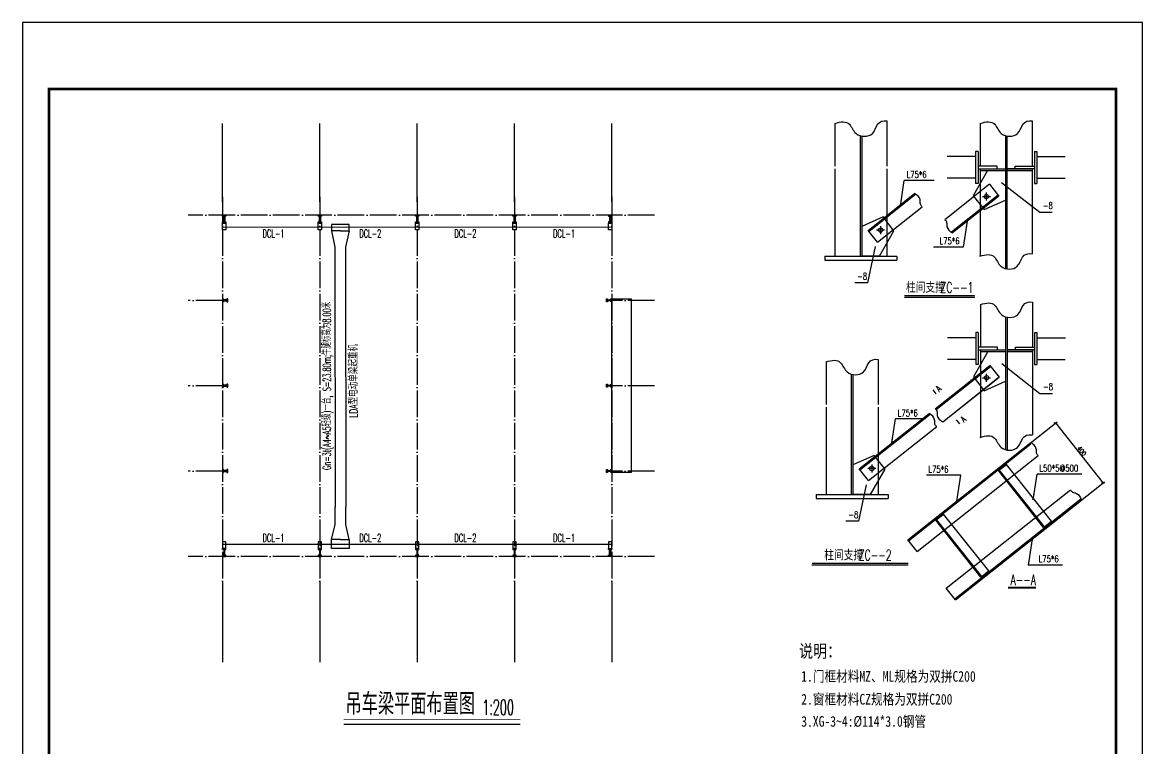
# Model space of a CAD drawing. Extents: x 40002367 to 40460080, y 192184 to 372766.
# Drawn here: x 40278021 to 40362021, y 318295 to 372766 of the extents above; entities that cross this region are included whole.
import ezdxf

# ---------------------------------------------------------------- set-up
doc = ezdxf.new("R2010")
doc.units = 0
doc.header["$LTSCALE"] = 1000
doc.header["$MEASUREMENT"] = 0
doc.linetypes.add('ACAD_ISO04W100', pattern=[30.5, 24, -3, 0.5, -3])
doc.linetypes.add('DOTE', pattern=[2.42, 2, -0.2, 0.02, -0.2])
doc.layers.get('0').update_dxf_attribs({"linetype": 'CONTINUOUS'})
doc.layers.get('DEFPOINTS').update_dxf_attribs({"linetype": 'CONTINUOUS'})
for name, color, linetype in [('AXIS', 3, 'CONTINUOUS'), ('DIM_TEXT', 3, 'CONTINUOUS'), ('DOTE', 1, 'ACAD_ISO04W100'), ('PUB_TEXT', 7, 'CONTINUOUS'), ('PUB_TITLE', 4, 'CONTINUOUS'), ('标注', 4, 'CONTINUOUS'), ('标注、文字', 3, 'CONTINUOUS')]:
    doc.layers.add(name, color=color, linetype=linetype)
doc.layers.add('PUB_WINDW', color=7, linetype='CONTINUOUS', plot=False)
doc.styles.add('-宋体', font='', dxfattribs={"width": 0.8})
doc.styles.add('_HZTXT', font='txt.shx', dxfattribs={"width": 0.8, "bigfont": 'hztxt.shx'})
doc.styles.add('_SIMPLEX', font='SIMPLEX', dxfattribs={"width": 0.8})
doc.styles.add('_TXT', font='SIMPLEX.shx', dxfattribs={"width": 0.6})
doc.styles.add('中文', font='', dxfattribs={"width": 0.8, "height": 1000})
doc.styles.add('标注', font='romans.shx', dxfattribs={"width": 0.8, "height": 450, "bigfont": 'hztxt.shx'})
doc.styles.get('-宋体').set_extended_font_data('SimSun')
doc.styles.get('中文').set_extended_font_data('SimSun')
doc.dimstyles.new('ISO-25', dxfattribs={"dimtxt": 2.5, "dimasz": 200, "dimexe": 1.25, "dimexo": 0.625, "dimgap": 100, "dimtad": 1, "dimdec": 0, "dimdsep": 32, "dimtxsty": '标注', "dimcen": 2.5, "dimadec": 0, "dimazin": 0, "dimtfac": 1, "dimtdec": 0, "dimtmove": 2, "dimatfit": 3, "dimfxl": 0, "dimarcsym": 0})

# ---------------------------------------------------------------- blocks, each defined once
blk = doc.blocks.new('_ARROW')
blk.add_solid([(0, 0), (-1, 0.1), (-1, -0.1)])
blk = doc.blocks.new('A$C59B03F19')
for p, q in [((1000, 17373), (1000, 13118)), ((6200, 17631), (6200, 13118)), ((15525, 17373), (15525, 13118)), ((20725, 17631), (20725, 13118)), ((3520, 16150), (3520, 4106)), ((3680, 16111), (3680, 4106)), ((18045, 16150), (18045, 2865)), ((18205, 16111), (18205, 2829)), ((15069, 14578), (15069, 11378)), ((15309, 14578), (15069, 14578)), ((15309, 14578), (15309, 11378)), ((20941, 14578), (20941, 11378)), ((20941, 14578), (21181, 14578)), ((21181, 14578), (21181, 11378)), ((15069, 14058), (12222, 14058)), ((21181, 14058), (24027, 14058)), ((1000, 12838), (1000, 4106)), ((6200, 12838), (6200, 4106)), ((16271, 12678), (14823, 10143)), ((17228, 13118), (15309, 13118)), ((15311, 12838), (18045, 12838)), ((15525, 12838), (15525, 4106)), ((15525, 12678), (18045, 12678)), ((17228, 12838), (17228, 13118)), ((20938, 12838), (18205, 12838)), ((18205, 12838), (20725, 12838)), ((18205, 12678), (20725, 12678)), ((19021, 13118), (20941, 13118)), ((19021, 12838), (19021, 13118)), ((20725, 12838), (20725, 4349)), ((16467, 11288), (11999, 7735)), ((15069, 11898), (12236, 11898)), ((15309, 11378), (15069, 11378)), ((16467, 11288), (17401, 10109)), ((20941, 11378), (21181, 11378)), ((21181, 11898), (24014, 11898)), ((4313, 6676), (8963, 10360)), ((4387, 6581), (9072, 10293)), ((17331, 10198), (12652, 6492)), ((17398, 10113), (12761, 6425)), ((14823, 10143), (15913, 8766)), ((16152, 9661), (16152, 10461)), ((5244, 5500), (9726, 9050)), ((15752, 10061), (16552, 10061)), ((15913, 8766), (18045, 9707)), ((5811, 8019), (3680, 7078)), ((6902, 6642), (5811, 8019)), ((3680, 7078), (3680, 4106)), ((5569, 7114), (5569, 6314)), ((5244, 5500), (4313, 6676)), ((5969, 6714), (5169, 6714)), ((5454, 4106), (6902, 6642)), ((0, 4106), (7200, 4106)), ((0, 4106), (0, 3706)), ((0, 3706), (7200, 3706)), ((5454, 4106), (3680, 4106)), ((7200, 4106), (7200, 3706))]:
    blk.add_line(p, q)
for centre in [(16152, 10061), (5569, 6714)]:
    blk.add_circle(centre, 220)
for points, knots in [([(1000, 17373), (1599, 17573), (2495, 17671), (2994, 16007), (4866, 15978), (5204, 17523), (5805, 17680), (6200, 17631)], [45.9035933, 45.9035933, 45.9035933, 45.9035933, 126.9790862, 183.8703259, 265.4970924, 318.8111242, 381.0652945, 381.0652945, 381.0652945, 381.0652945]), ([(15525, 17373), (16124, 17573), (17019, 17671), (17519, 16007), (19391, 15978), (19729, 17523), (20330, 17680), (20725, 17631)], [45.9035933, 45.9035933, 45.9035933, 45.9035933, 126.9790862, 183.8703259, 265.4970924, 318.8111242, 381.0652945, 381.0652945, 381.0652945, 381.0652945]), ([(9726, 9050), (9639, 9112), (9505, 9290), (9580, 9920), (9238, 10200), (8963, 10360)], [50.9600392, 50.9600392, 50.9600392, 50.9600392, 69.2753747, 91.0482745, 134.0936971, 134.0936971, 134.0936971, 134.0936971]), ([(11999, 7735), (12086, 7673), (12220, 7495), (12144, 6865), (12486, 6585), (12761, 6425)], [50.9600392, 50.9600392, 50.9600392, 50.9600392, 69.2753747, 91.0482745, 134.0936971, 134.0936971, 134.0936971, 134.0936971]), ([(15494, 4096), (16093, 4297), (16989, 4395), (17488, 2730), (19360, 2701), (19694, 4226), (20273, 4396), (20725, 4349)], [45.9035933, 45.9035933, 45.9035933, 45.9035933, 126.9790862, 183.8703259, 265.4970924, 318.8111242, 378.5406113, 378.5406113, 378.5406113, 378.5406113])]:
    blk.add_open_spline(points, degree=3, knots=knots)
at = {"layer": 'PUB_TEXT'}
for p, q in [((7552, 9089), (7942, 11673)), ((10930, 11673), (7942, 11673)), ((17657, 11476), (21480, 8499)), ((21480, 8499), (22740, 8499)), ((14224, 7588), (13835, 5004)), ((5023, 5069), (4246, 1445)), ((13835, 5004), (10847, 5004)), ((4246, 1445), (2986, 1445))]:
    blk.add_line(p, q, dxfattribs=at)
at = {"layer": 'PUB_WINDW'}
for p, q in [((7949, 167), (14958, 167)), ((7949, 0), (15003, 0))]:
    blk.add_line(p, q, dxfattribs=at)
at = {"layer": 'PUB_TEXT', "xscale": 599.9999999999999, "yscale": 599.9999999999999, "zscale": 599.9999999999999}
for p, rotation in [((17657, 11476), 142.0898516232946), ((7552, 9089), 261.4229270669704), ((14224, 7588), 81.4229270669703), ((5023, 5069), 77.89170989418565)]:
    blk.add_blockref('_ARROW', p, dxfattribs=dict(at, rotation=rotation))
at = {"layer": 'PUB_TEXT'}
for s, height, style, width, p in [('L75*6', 672, '_TXT', 0.75, (8165, 11925)), ('-8', 672, '_TXT', 0.75, (21794, 8825)), ('L75*6', 672, '_TXT', 0.75, (11460, 5288)), ('-8', 672, '_TXT', 0.75, (3231, 1752)), ('柱间支撑', 1056, '_HZTXT', 0.8, (8109, 446)), ('ZC--1', 1056, '_TXT', 0.64, (11565, 446))]:
    blk.add_text(s, height=height, dxfattribs=dict(at, style=style, width=width)).set_placement(p)
blk = doc.blocks.new('_ArchTick')
at = {"color": 0, "linetype": 'ByBlock', "const_width": 0.4}
blk.add_lwpolyline([(-0.5, -0.5), (0.5, 0.5)], dxfattribs=at)
blk = doc.blocks.new('*D98')
at = {"layer": 'DEFPOINTS', "color": 0, "transparency": 16777216}
for p in [(29639, 13571), (16829, 13203), (21589, 7194)]:
    blk.add_point(p, dxfattribs=at)
at = {"layer": '标注', "color": 0, "lineweight": -2, "transparency": 16777216}
for p, q in [((16985, 13327), (25035, 19705)), ((24878, 19580), (29639, 13571)), ((21746, 7318), (29795, 13695))]:
    blk.add_line(p, q, dxfattribs=at)
at = {"layer": '标注', "color": 0, "lineweight": -2, "transparency": 16777216, "xscale": 250, "yscale": 250, "zscale": 250}
for p, rotation in [((24878, 19580), 128.3880387202953), ((29639, 13571), 308.3880387202952)]:
    blk.add_blockref('_ArchTick', p, dxfattribs=dict(at, rotation=rotation))
at = {"layer": '标注', "color": 0, "transparency": 16777216, "insert": (27513, 16778), "char_height": 450, "attachment_point": 5, "rotation": 308.38804, "style": '标注'}
blk.add_mtext('400', dxfattribs=at)
blk = doc.blocks.new('A$C6B4403C0')
for p, q in [((17372, 31411.3), (17372, 27156.9)), ((22572, 31669.3), (22572, 27156.9)), ((19892, 30189), (19892, 16903.2)), ((20052, 30149.5), (20052, 16867.5)), ((16915.9, 28096.9), (14069.4, 28096.9)), ((17155.9, 28616.9), (16915.9, 28616.9)), ((16915.9, 28616.9), (16915.9, 25416.9)), ((17155.9, 28616.9), (17155.9, 25416.9)), ((22788, 28616.9), (23028, 28616.9)), ((22788, 28616.9), (22788, 25416.9)), ((23028, 28616.9), (23028, 25416.9)), ((23028, 28096.9), (25874.5, 28096.9)), ((19075.3, 27156.9), (17155.9, 27156.9)), ((19075.3, 26876.9), (19075.3, 27156.9)), ((20868.6, 26876.9), (20868.6, 27156.9)), ((20868.6, 27156.9), (22788, 27156.9)), ((7145.1, 25938.4), (7145.1, 21426)), ((16915.9, 25936.9), (14082.9, 25936.9)), ((18118, 26716.9), (16669.9, 24181.4)), ((17158.6, 26876.9), (19892, 26876.9)), ((17372, 26876.9), (17372, 18145)), ((17372, 26716.9), (19892, 26716.9)), ((20052, 26876.9), (22572, 26876.9)), ((22785.3, 26876.9), (20052, 26876.9)), ((20052, 26716.9), (22572, 26716.9)), ((22572, 26876.9), (22572, 18387.5)), ((23028, 25936.9), (25861, 25936.9)), ((1945.1, 25680.3), (1945.1, 21426)), ((12856.7, 21003.3), (18314, 25326.8)), ((12946.3, 20921.2), (18388.5, 25232.8)), ((17155.9, 25416.9), (16915.9, 25416.9)), ((18314, 25326.8), (19248.6, 24147.2)), ((22788, 25416.9), (23028, 25416.9)), ((4465.1, 24458), (4465.1, 12414)), ((4625.1, 24418.5), (4625.1, 12414)), ((13618.8, 19693.3), (19245.5, 24151.1)), ((19245.5, 24151.1), (14608.5, 20463.3)), ((16669.9, 24181.4), (17760.5, 22804.8)), ((17599, 24100), (18399, 24100)), ((17760.5, 22804.8), (19892, 23745.8)), ((17999, 23700), (17999, 24500)), ((12613.3, 22883.3), (12923.6, 22493.2)), ((1945.1, 21146), (1945.1, 12414)), ((5257.8, 14983.1), (12245.9, 20519.3)), ((5332.4, 14889), (12354.7, 20452.5)), ((7145.1, 21146), (7145.1, 12414)), ((6189.3, 13807.3), (13007.9, 19209.4)), ((15320.5, 19479.3), (14994.7, 19888.9)), ((10117.5, 7886.4), (22403.7, 17620.2)), ((10192, 7792.4), (22432.1, 17489.6)), ((6756.5, 16326.2), (4625.1, 15385.2)), ((7847.1, 14949.6), (6756.5, 16326.2)), ((11048.9, 6710.7), (23165.8, 16310.2)), ((4625.1, 15385.2), (4625.1, 12414)), ((6189.3, 13807.3), (5257.8, 14983.1)), ((6914.3, 15021.6), (6114.3, 15021.6)), ((6399, 12414), (7847.1, 14949.6)), ((6514.3, 15421.6), (6514.3, 14621.6)), ((19186.1, 14815.9), (19969.9, 15436.9)), ((23698.4, 9120.3), (19186.1, 14815.9)), ((23776.8, 9182.4), (19264.5, 14878)), ((24482.3, 9741.3), (19969.9, 15436.9)), ((24482.3, 9741.3), (19969.9, 15436.9)), ((945.1, 12414), (8145.1, 12414)), ((945.1, 12414), (945.1, 12014)), ((6399, 12414), (4625.1, 12414)), ((8145.1, 12414), (8145.1, 12014)), ((13946.7, 3053), (26370.1, 12895.5)), ((945.1, 12014), (8145.1, 12014)), ((14803.7, 1971.4), (27430.8, 11975.2)), ((14878.2, 1877.3), (27471, 11854)), ((12915.5, 9848), (13699.3, 10469)), ((18211.7, 4773.4), (13699.3, 10469)), ((17427.8, 4152.4), (12915.5, 9848)), ((17506.2, 4214.5), (12993.9, 9910.1)), ((23698.4, 9120.3), (24482.3, 9741.3)), ((11048.9, 6710.7), (10117.5, 7886.4)), ((17427.8, 4152.4), (18211.7, 4773.4)), ((14878.2, 1877.3), (13946.7, 3053))]:
    blk.add_line(p, q)
for centre in [(17999, 24100), (6514.3, 15021.6)]:
    blk.add_circle(centre, 220)
for points, knots in [([(17372, 31411.3), (17971, 31611.7), (18866.8, 31709.7), (19365.9, 30045.4), (21238, 30016.4), (21576.4, 31561.3), (22176.8, 31718.2), (22572, 31669.3)], [45.90359326, 45.90359326, 45.90359326, 45.90359326, 126.9790862, 183.87032592, 265.49709239, 318.81112423, 381.06529451, 381.06529451, 381.06529451, 381.06529451]), ([(1945.1, 25680.3), (2544.2, 25880.7), (3439.9, 25978.8), (3939.1, 24314.4), (5811.1, 24285.4), (6149.5, 25830.3), (6750, 25987.2), (7145.1, 25938.4)], [45.90359326, 45.90359326, 45.90359326, 45.90359326, 126.9790862, 183.87032592, 265.49709239, 318.81112423, 381.06529451, 381.06529451, 381.06529451, 381.06529451]), ([(13007.9, 19209.4), (12920.9, 19271.4), (12787.4, 19449.5), (12862.6, 20079.4), (12520.6, 20358.9), (12245.9, 20519.3)], [50.96003925, 50.96003925, 50.96003925, 50.96003925, 69.27537467, 91.04827448, 134.09369709, 134.09369709, 134.09369709, 134.09369709]), ([(12856.7, 21003.3), (12943.7, 20941.3), (13077.2, 20763.2), (13002, 20133.3), (13344.1, 19853.8), (13618.8, 19693.3)], [50.96003925, 50.96003925, 50.96003925, 50.96003925, 69.27537467, 91.04827448, 134.09369709, 134.09369709, 134.09369709, 134.09369709]), ([(17341, 18134.8), (17940.1, 18335.2), (18835.9, 18433.2), (19335, 16768.8), (21207, 16739.9), (21541.1, 18265), (22119.9, 18434.5), (22572, 18387.5)], [45.90359326, 45.90359326, 45.90359326, 45.90359326, 126.9790862, 183.87032592, 265.49709239, 318.81112423, 378.54061126, 378.54061126, 378.54061126, 378.54061126]), ([(23165.8, 16310.2), (23078.7, 16372.3), (22945.3, 16550.3), (23020.5, 17180.2), (22678.4, 17459.7), (22403.7, 17620.2)], [50.96003925, 50.96003925, 50.96003925, 50.96003925, 69.27537467, 91.04827448, 134.09369709, 134.09369709, 134.09369709, 134.09369709]), ([(26370.1, 12895.5), (26410.6, 12796.6), (26553.4, 12625.9), (27183.8, 12555), (27377.6, 12158.1), (27471, 11854)], [50.96003925, 50.96003925, 50.96003925, 50.96003925, 69.27537467, 91.04827448, 134.09369709, 134.09369709, 134.09369709, 134.09369709])]:
    blk.add_open_spline(points, degree=3, knots=knots)
at = {"layer": 'PUB_TEXT'}
for p, q in [((19504.4, 25514.3), (23326.9, 22537.4)), ((23326.9, 22537.4), (24586.9, 22537.4)), ((8497.1, 17396.3), (8886.8, 19980.3)), ((11874.8, 19980.3), (8886.8, 19980.3)), ((15407.6, 14352.8), (11984, 14352.8)), ((15017.9, 11768.8), (15407.6, 14352.8)), ((22658.5, 11873.7), (23048.3, 14457.8)), ((27505.7, 14457.8), (23048.3, 14457.8)), ((5968.5, 13376.6), (5191, 9752.7)), ((5191, 9752.7), (3931, 9752.7)), ((22546.1, 7952.4), (22156.3, 5368.4)), ((25569, 5368.4), (22156.3, 5368.4))]:
    blk.add_line(p, q, dxfattribs=at)
at = {"layer": 'PUB_WINDW'}
for p, q in [((524.9, 5387.6), (10150.4, 5387.6)), ((563.9, 5554.2), (10169.9, 5554.2)), ((20151.1, 3159.1), (22917.4, 3159.1)), ((20151.1, 3087.3), (22929.7, 3087.3))]:
    blk.add_line(p, q, dxfattribs=at)
at = {"layer": 'PUB_TEXT'}
for p, xscale, yscale, zscale, rotation in [((19504.4, 25514.3), 600, 600, 600, 142.0898516232946), ((8497.1, 17396.3), 599.9999999999999, 599.9999999999999, 599.9999999999999, 261.4229270669704), ((5968.5, 13376.6), 600.0000000000001, 600.0000000000001, 600.0000000000001, 77.89170989418565), ((15017.9, 11768.8), 599.9999999999999, 599.9999999999999, 599.9999999999999, 261.4229270669704), ((22658.5, 11873.7), 599.9999999999999, 599.9999999999999, 599.9999999999999, 261.4229270669704), ((22546.1, 7952.4), 600, 600, 600, 81.4229270669703)]:
    blk.add_blockref('_ARROW', p, dxfattribs=dict(at, xscale=xscale, yscale=yscale, zscale=zscale, rotation=rotation))
for s, height, style, width, p in [('-8', 672, '_TXT', 0.75, (23641.5, 22863.9)), ('L75*6', 672, '_TXT', 0.75, (9110, 20232.3)), ('L75*6', 672, '_TXT', 0.75, (12173.8, 14604.9)), ('L50*5@500', 672, '_TXT', 0.75, (23271.5, 14709.8)), ('-8', 672, '_TXT', 0.75, (4176.6, 10059.8)), ('柱间支撑', 1056, '_HZTXT', 0.8, (1762.1, 5833.9)), ('ZC--2', 1056, '_TXT', 0.64, (5218.3, 5833.9)), ('L75*6', 672, '_TXT', 0.75, (23196.6, 5651.6)), ('A--A', 1056, '_TXT', 0.64, (20380.2, 3351.7))]:
    blk.add_text(s, height=height, dxfattribs=dict(at, style=style, width=width)).set_placement(p)
at = {"layer": 'PUB_TEXT', "style": '_TXT', "width": 0.64}
for p in [(13263.2, 22652.1), (15743, 19595.7)]:
    blk.add_text('A', height=640, rotation=42.73396, dxfattribs=at).set_placement(p)
at = {"layer": '标注'}
dim = blk.add_aligned_dim(p1=(16828.5, 13203.3), p2=(21589.2, 7194.1), distance=10269.4, text='400', dimstyle='ISO-25', override={"dimasz": 250, "dimexe": 200, "dimexo": 200, "dimblk1": 'ARCHTICK', "dimblk2": 'ARCHTICK', "dimsah": 1}, dxfattribs=at)
dim.commit()
dim.dimension.update_dxf_attribs({"geometry": '*D98', "text_midpoint": (27513, 16777.6)})

msp = doc.modelspace()

# ---------------------------------------------------------------- hatches: boundary and pattern name
for points in [[(40293288.2, 357795.4), (40293288.2, 357715.4), (40293028.2, 357715.4), (40293028.2, 357795.4), (40293118.2, 357795.4), (40293118.2, 358235.4), (40293028.2, 358235.4), (40293028.2, 358315.4), (40293288.2, 358315.4), (40293288.2, 358235.4), (40293198.2, 358235.4), (40293198.2, 357795.4)], [(40300458.2, 357795.4), (40300458.2, 357715.4), (40300198.2, 357715.4), (40300198.2, 357795.4), (40300288.2, 357795.4), (40300288.2, 358235.4), (40300198.2, 358235.4), (40300198.2, 358315.4), (40300458.2, 358315.4), (40300458.2, 358235.4), (40300368.2, 358235.4), (40300368.2, 357795.4)], [(40307758.2, 357795.4), (40307758.2, 357715.4), (40307498.2, 357715.4), (40307498.2, 357795.4), (40307588.2, 357795.4), (40307588.2, 358235.4), (40307498.2, 358235.4), (40307498.2, 358315.4), (40307758.2, 358315.4), (40307758.2, 358235.4), (40307668.2, 358235.4), (40307668.2, 357795.4)], [(40315058.2, 357795.4), (40315058.2, 357715.4), (40314798.2, 357715.4), (40314798.2, 357795.4), (40314888.2, 357795.4), (40314888.2, 358235.4), (40314798.2, 358235.4), (40314798.2, 358315.4), (40315058.2, 358315.4), (40315058.2, 358235.4), (40314968.2, 358235.4), (40314968.2, 357795.4)], [(40321968.2, 357795.4), (40321968.2, 357715.4), (40322228.2, 357715.4), (40322228.2, 357795.4), (40322138.2, 357795.4), (40322138.2, 358235.4), (40322228.2, 358235.4), (40322228.2, 358315.4), (40321968.2, 358315.4), (40321968.2, 358235.4), (40322058.2, 358235.4), (40322058.2, 357795.4)], [(40293108.2, 352035.4), (40293028.2, 352035.4), (40293028.2, 351795.4), (40293108.2, 351795.4), (40293108.2, 351875.4), (40293348.2, 351875.4), (40293348.2, 351795.4), (40293428.2, 351795.4), (40293428.2, 352035.4), (40293348.2, 352035.4), (40293348.2, 351955.4), (40293108.2, 351955.4)], [(40322148.2, 352035.4), (40322228.2, 352035.4), (40322228.2, 351795.4), (40322148.2, 351795.4), (40322148.2, 351875.4), (40321908.2, 351875.4), (40321908.2, 351795.4), (40321828.2, 351795.4), (40321828.2, 352035.4), (40321908.2, 352035.4), (40321908.2, 351955.4), (40322148.2, 351955.4)], [(40293108.2, 345635.4), (40293028.2, 345635.4), (40293028.2, 345395.4), (40293108.2, 345395.4), (40293108.2, 345475.4), (40293348.2, 345475.4), (40293348.2, 345395.4), (40293428.2, 345395.4), (40293428.2, 345635.4), (40293348.2, 345635.4), (40293348.2, 345555.4), (40293108.2, 345555.4)], [(40322148.2, 345635.4), (40322228.2, 345635.4), (40322228.2, 345395.4), (40322148.2, 345395.4), (40322148.2, 345475.4), (40321908.2, 345475.4), (40321908.2, 345395.4), (40321828.2, 345395.4), (40321828.2, 345635.4), (40321908.2, 345635.4), (40321908.2, 345555.4), (40322148.2, 345555.4)], [(40293108.2, 339235.4), (40293028.2, 339235.4), (40293028.2, 338995.4), (40293108.2, 338995.4), (40293108.2, 339075.4), (40293348.2, 339075.4), (40293348.2, 338995.4), (40293428.2, 338995.4), (40293428.2, 339235.4), (40293348.2, 339235.4), (40293348.2, 339155.4), (40293108.2, 339155.4)], [(40322148.2, 339235.4), (40322228.2, 339235.4), (40322228.2, 338995.4), (40322148.2, 338995.4), (40322148.2, 339075.4), (40321908.2, 339075.4), (40321908.2, 338995.4), (40321828.2, 338995.4), (40321828.2, 339235.4), (40321908.2, 339235.4), (40321908.2, 339155.4), (40322148.2, 339155.4)], [(40293288.2, 333235.4), (40293288.2, 333315.4), (40293028.2, 333315.4), (40293028.2, 333235.4), (40293118.2, 333235.4), (40293118.2, 332795.4), (40293028.2, 332795.4), (40293028.2, 332715.4), (40293288.2, 332715.4), (40293288.2, 332795.4), (40293198.2, 332795.4), (40293198.2, 333235.4)], [(40300458.2, 333235.4), (40300458.2, 333315.4), (40300198.2, 333315.4), (40300198.2, 333235.4), (40300288.2, 333235.4), (40300288.2, 332795.4), (40300198.2, 332795.4), (40300198.2, 332715.4), (40300458.2, 332715.4), (40300458.2, 332795.4), (40300368.2, 332795.4), (40300368.2, 333235.4)], [(40307758.2, 333235.4), (40307758.2, 333315.4), (40307498.2, 333315.4), (40307498.2, 333235.4), (40307588.2, 333235.4), (40307588.2, 332795.4), (40307498.2, 332795.4), (40307498.2, 332715.4), (40307758.2, 332715.4), (40307758.2, 332795.4), (40307668.2, 332795.4), (40307668.2, 333235.4)], [(40315058.2, 333235.4), (40315058.2, 333315.4), (40314798.2, 333315.4), (40314798.2, 333235.4), (40314888.2, 333235.4), (40314888.2, 332795.4), (40314798.2, 332795.4), (40314798.2, 332715.4), (40315058.2, 332715.4), (40315058.2, 332795.4), (40314968.2, 332795.4), (40314968.2, 333235.4)], [(40321968.2, 333235.4), (40321968.2, 333315.4), (40322228.2, 333315.4), (40322228.2, 333235.4), (40322138.2, 333235.4), (40322138.2, 332795.4), (40322228.2, 332795.4), (40322228.2, 332715.4), (40321968.2, 332715.4), (40321968.2, 332795.4), (40322058.2, 332795.4), (40322058.2, 333235.4)]]:
    msp.add_hatch(color=256).paths.add_polyline_path(points)

# ---------------------------------------------------------------- linework, layer by layer
for points in [[(40293288.2, 357795.4), (40293288.2, 357715.4), (40293028.2, 357715.4), (40293028.2, 357795.4), (40293118.2, 357795.4), (40293118.2, 358235.4), (40293028.2, 358235.4), (40293028.2, 358315.4), (40293288.2, 358315.4), (40293288.2, 358235.4), (40293198.2, 358235.4), (40293198.2, 357795.4), (40293288.2, 357795.4)], [(40300458.2, 357795.4), (40300458.2, 357715.4), (40300198.2, 357715.4), (40300198.2, 357795.4), (40300288.2, 357795.4), (40300288.2, 358235.4), (40300198.2, 358235.4), (40300198.2, 358315.4), (40300458.2, 358315.4), (40300458.2, 358235.4), (40300368.2, 358235.4), (40300368.2, 357795.4), (40300458.2, 357795.4)], [(40307758.2, 357795.4), (40307758.2, 357715.4), (40307498.2, 357715.4), (40307498.2, 357795.4), (40307588.2, 357795.4), (40307588.2, 358235.4), (40307498.2, 358235.4), (40307498.2, 358315.4), (40307758.2, 358315.4), (40307758.2, 358235.4), (40307668.2, 358235.4), (40307668.2, 357795.4), (40307758.2, 357795.4)], [(40315058.2, 357795.4), (40315058.2, 357715.4), (40314798.2, 357715.4), (40314798.2, 357795.4), (40314888.2, 357795.4), (40314888.2, 358235.4), (40314798.2, 358235.4), (40314798.2, 358315.4), (40315058.2, 358315.4), (40315058.2, 358235.4), (40314968.2, 358235.4), (40314968.2, 357795.4), (40315058.2, 357795.4)], [(40321968.2, 357795.4), (40321968.2, 357715.4), (40322228.2, 357715.4), (40322228.2, 357795.4), (40322138.2, 357795.4), (40322138.2, 358235.4), (40322228.2, 358235.4), (40322228.2, 358315.4), (40321968.2, 358315.4), (40321968.2, 358235.4), (40322058.2, 358235.4), (40322058.2, 357795.4), (40321968.2, 357795.4)], [(40302533, 357131.6), (40302533, 357598.2), (40301199.6, 357598.2), (40301199.6, 357131.6)], [(40301866.3, 357131.6), (40301199.6, 357131.6), (40301461, 355895.8), (40301461, 355895.8), (40301466.3, 336393.5)], [(40301866.3, 357131.6), (40302533, 357131.6), (40302261, 355895.8), (40302261, 355895.8), (40302266.3, 336393.5)], [(40293108.2, 352035.4), (40293028.2, 352035.4), (40293028.2, 351795.4), (40293108.2, 351795.4), (40293108.2, 351875.4), (40293348.2, 351875.4), (40293348.2, 351795.4), (40293428.2, 351795.4), (40293428.2, 352035.4), (40293348.2, 352035.4), (40293348.2, 351955.4), (40293108.2, 351955.4), (40293108.2, 352035.4)], [(40322148.2, 352035.4), (40322228.2, 352035.4), (40322228.2, 351795.4), (40322148.2, 351795.4), (40322148.2, 351875.4), (40321908.2, 351875.4), (40321908.2, 351795.4), (40321828.2, 351795.4), (40321828.2, 352035.4), (40321908.2, 352035.4), (40321908.2, 351955.4), (40322148.2, 351955.4), (40322148.2, 352035.4)], [(40293108.2, 345635.4), (40293028.2, 345635.4), (40293028.2, 345395.4), (40293108.2, 345395.4), (40293108.2, 345475.4), (40293348.2, 345475.4), (40293348.2, 345395.4), (40293428.2, 345395.4), (40293428.2, 345635.4), (40293348.2, 345635.4), (40293348.2, 345555.4), (40293108.2, 345555.4), (40293108.2, 345635.4)], [(40322148.2, 345635.4), (40322228.2, 345635.4), (40322228.2, 345395.4), (40322148.2, 345395.4), (40322148.2, 345475.4), (40321908.2, 345475.4), (40321908.2, 345395.4), (40321828.2, 345395.4), (40321828.2, 345635.4), (40321908.2, 345635.4), (40321908.2, 345555.4), (40322148.2, 345555.4), (40322148.2, 345635.4)], [(40293108.2, 339235.4), (40293028.2, 339235.4), (40293028.2, 338995.4), (40293108.2, 338995.4), (40293108.2, 339075.4), (40293348.2, 339075.4), (40293348.2, 338995.4), (40293428.2, 338995.4), (40293428.2, 339235.4), (40293348.2, 339235.4), (40293348.2, 339155.4), (40293108.2, 339155.4), (40293108.2, 339235.4)], [(40322148.2, 339235.4), (40322228.2, 339235.4), (40322228.2, 338995.4), (40322148.2, 338995.4), (40322148.2, 339075.4), (40321908.2, 339075.4), (40321908.2, 338995.4), (40321828.2, 338995.4), (40321828.2, 339235.4), (40321908.2, 339235.4), (40321908.2, 339155.4), (40322148.2, 339155.4), (40322148.2, 339235.4)], [(40301866.3, 333974.5), (40301199.6, 333974.5), (40301466.3, 335107.8), (40301466.3, 335107.8), (40301466.3, 336393.5)], [(40301866.3, 333974.5), (40302533, 333974.5), (40302266.3, 335107.8), (40302266.3, 335107.8), (40302266.3, 336393.5)], [(40302533, 333974.5), (40302533, 333307.8), (40301199.6, 333307.8), (40301199.6, 333974.5)], [(40293288.2, 333235.4), (40293288.2, 333315.4), (40293028.2, 333315.4), (40293028.2, 333235.4), (40293118.2, 333235.4), (40293118.2, 332795.4), (40293028.2, 332795.4), (40293028.2, 332715.4), (40293288.2, 332715.4), (40293288.2, 332795.4), (40293198.2, 332795.4), (40293198.2, 333235.4), (40293288.2, 333235.4)], [(40300458.2, 333235.4), (40300458.2, 333315.4), (40300198.2, 333315.4), (40300198.2, 333235.4), (40300288.2, 333235.4), (40300288.2, 332795.4), (40300198.2, 332795.4), (40300198.2, 332715.4), (40300458.2, 332715.4), (40300458.2, 332795.4), (40300368.2, 332795.4), (40300368.2, 333235.4), (40300458.2, 333235.4)], [(40307758.2, 333235.4), (40307758.2, 333315.4), (40307498.2, 333315.4), (40307498.2, 333235.4), (40307588.2, 333235.4), (40307588.2, 332795.4), (40307498.2, 332795.4), (40307498.2, 332715.4), (40307758.2, 332715.4), (40307758.2, 332795.4), (40307668.2, 332795.4), (40307668.2, 333235.4), (40307758.2, 333235.4)], [(40315058.2, 333235.4), (40315058.2, 333315.4), (40314798.2, 333315.4), (40314798.2, 333235.4), (40314888.2, 333235.4), (40314888.2, 332795.4), (40314798.2, 332795.4), (40314798.2, 332715.4), (40315058.2, 332715.4), (40315058.2, 332795.4), (40314968.2, 332795.4), (40314968.2, 333235.4), (40315058.2, 333235.4)], [(40321968.2, 333235.4), (40321968.2, 333315.4), (40322228.2, 333315.4), (40322228.2, 333235.4), (40322138.2, 333235.4), (40322138.2, 332795.4), (40322228.2, 332795.4), (40322228.2, 332715.4), (40321968.2, 332715.4), (40321968.2, 332795.4), (40322058.2, 332795.4), (40322058.2, 333235.4), (40321968.2, 333235.4)]]:
    msp.add_lwpolyline(points)
at = {"const_width": 80}
for points in [[(40293028.2, 357415.4), (40322228.2, 357415.4)], [(40293028.2, 333615.4), (40322228.2, 333615.4)]]:
    msp.add_lwpolyline(points, dxfattribs=at)
for points in [[(40293028.2, 357715.4), (40293288.2, 357715.4), (40293288.2, 357215.4), (40293028.2, 357215.4)], [(40300198.2, 357715.4), (40300458.2, 357715.4), (40300458.2, 357215.4), (40300198.2, 357215.4)], [(40307498.2, 357715.4), (40307758.2, 357715.4), (40307758.2, 357215.4), (40307498.2, 357215.4)], [(40314798.2, 357715.4), (40315058.2, 357715.4), (40315058.2, 357215.4), (40314798.2, 357215.4)], [(40321968.2, 357715.4), (40322228.2, 357715.4), (40322228.2, 357215.4), (40321968.2, 357215.4)], [(40322228.2, 338995.4), (40322228.2, 352035.4), (40323668.2, 352035.4), (40323668.2, 338995.4)], [(40293028.2, 333315.4), (40293288.2, 333315.4), (40293288.2, 333815.4), (40293028.2, 333815.4)], [(40300198.2, 333315.4), (40300458.2, 333315.4), (40300458.2, 333815.4), (40300198.2, 333815.4)], [(40307498.2, 333315.4), (40307758.2, 333315.4), (40307758.2, 333815.4), (40307498.2, 333815.4)], [(40314798.2, 333315.4), (40315058.2, 333315.4), (40315058.2, 333815.4), (40314798.2, 333815.4)], [(40321968.2, 333315.4), (40322228.2, 333315.4), (40322228.2, 333815.4), (40321968.2, 333815.4)]]:
    msp.add_lwpolyline(points, close=True)
at = {"layer": 'AXIS'}
for p, q in [((40293028.2, 359314), (40293028.2, 365187.2)), ((40300328.2, 359314), (40300328.2, 365187.2)), ((40307628.2, 359314), (40307628.2, 365187.2)), ((40314928.2, 359314), (40314928.2, 365187.2)), ((40322228.2, 359314), (40322228.2, 365187.2)), ((40293028.2, 330886.8), (40293028.2, 324777.3)), ((40300328.2, 330886.8), (40300328.2, 324777.3)), ((40307628.2, 330886.8), (40307628.2, 324777.3)), ((40314928.2, 330886.8), (40314928.2, 324777.3)), ((40322228.2, 330886.8), (40322228.2, 324777.3))]:
    msp.add_line(p, q, dxfattribs=at)
at = {"layer": 'DOTE', "linetype": 'DOTE'}
for p, q in [((40293028.2, 359672.5), (40293028.2, 330257.2)), ((40300328.2, 359672.5), (40300328.2, 330257.2)), ((40307628.2, 359672.5), (40307628.2, 330257.2)), ((40314928.2, 359672.5), (40314928.2, 330257.2)), ((40322228.2, 359672.5), (40322228.2, 330257.2)), ((40325431.9, 358315.4), (40290445.9, 358315.4)), ((40293028.2, 351915.4), (40290445.9, 351915.4)), ((40325431.9, 351915.4), (40322228.2, 351915.4)), ((40293028.2, 345515.4), (40290445.9, 345515.4)), ((40325431.9, 345515.4), (40322228.2, 345515.4)), ((40293028.2, 339115.4), (40290445.9, 339115.4)), ((40325431.9, 339115.4), (40322228.2, 339115.4)), ((40325431.9, 332715.4), (40290445.9, 332715.4))]:
    msp.add_line(p, q, dxfattribs=at)
at = {"layer": 'PUB_TITLE'}
msp.add_lwpolyline([(40278021.2, 372765.6), (40278021.2, 253965.6), (40362021.2, 253965.6), (40362021.2, 372765.6)], close=True, dxfattribs=at)
at = {"layer": 'PUB_TITLE', "const_width": 200}
msp.add_lwpolyline([(40280021.2, 367765.6), (40280021.2, 255965.6), (40360021.2, 255965.6), (40360021.2, 367765.6)], close=True, dxfattribs=at)
at = {"layer": '标注、文字'}
msp.add_line((40302116.3, 320118.7), (40315349.8, 320118.7), dxfattribs=at)
at = {"layer": '标注、文字', "const_width": 50}
msp.add_lwpolyline([(40302116.3, 320457.1), (40315349.8, 320457.1)], dxfattribs=at)

# ---------------------------------------------------------------- block references
at = {"xscale": 0.75, "yscale": 0.75, "zscale": 0.75}
for name, p in [('A$C59B03F19', (40338197.4, 352155.1)), ('A$C6B4403C0', (40336827.1, 328038.7))]:
    msp.add_blockref(name, p, dxfattribs=at)

# ---------------------------------------------------------------- texts
at = {"layer": 'DIM_TEXT'}
for s, height, style, width, p in [('吊车梁平面布置图', 1618.98, '_HZTXT', 0.75, (40302250.1, 320830.3)), ('1:200', 1125, '_SIMPLEX', 0.55, (40312498.8, 320830.3))]:
    msp.add_text(s, height=height, dxfattribs=dict(at, style=style, width=width)).set_placement(p)
at = {"layer": 'PUB_TEXT'}
for s, height, style, width, p in [('DCL-1', 600, '_SIMPLEX', 0.55, (40296026.8, 356628.5)), ('DCL-2', 600, '_SIMPLEX', 0.55, (40303286, 356628.5)), ('DCL-2', 600, '_SIMPLEX', 0.55, (40310414.6, 356628.5)), ('DCL-1', 600, '_SIMPLEX', 0.55, (40317815.2, 356628.5)), ('DCL-1', 600, '_SIMPLEX', 0.55, (40296026.8, 333802.3)), ('DCL-2', 600, '_SIMPLEX', 0.55, (40303286, 333802.3)), ('DCL-2', 600, '_SIMPLEX', 0.55, (40310414.6, 333802.3)), ('DCL-1', 600, '_SIMPLEX', 0.55, (40317815.2, 333802.3)), ('说明：', 960, '中文', 0.8, (40336263.9, 325129.7)), ('1.门框材料MZ、ML规格为双拼C200', 800, '-宋体', 0.8, (40336423.1, 323315)), ('2.窗框材料CZ规格为双拼C200', 800, '-宋体', 0.8, (40336423.1, 321597.5)), ('3.XG-3~4:%%C114*3.0钢管', 800, '-宋体', 0.8, (40336423.1, 319936.5))]:
    msp.add_text(s, height=height, dxfattribs=dict(at, style=style, width=width)).set_placement(p)
at = {"layer": 'PUB_TEXT', "style": '_HZTXT'}
for s, width, p in [('Gn=3t(A4~A5轻级)一台, S=23.80m;牛腿标高为8.00米', 0.6, (40301150.3, 339190.6)), ('LDA型电动单梁起重机', 0.7, (40303159, 343101))]:
    msp.add_text(s, height=600, rotation=90, dxfattribs=dict(at, width=width)).set_placement(p)

doc.saveas('drawing.dxf')
